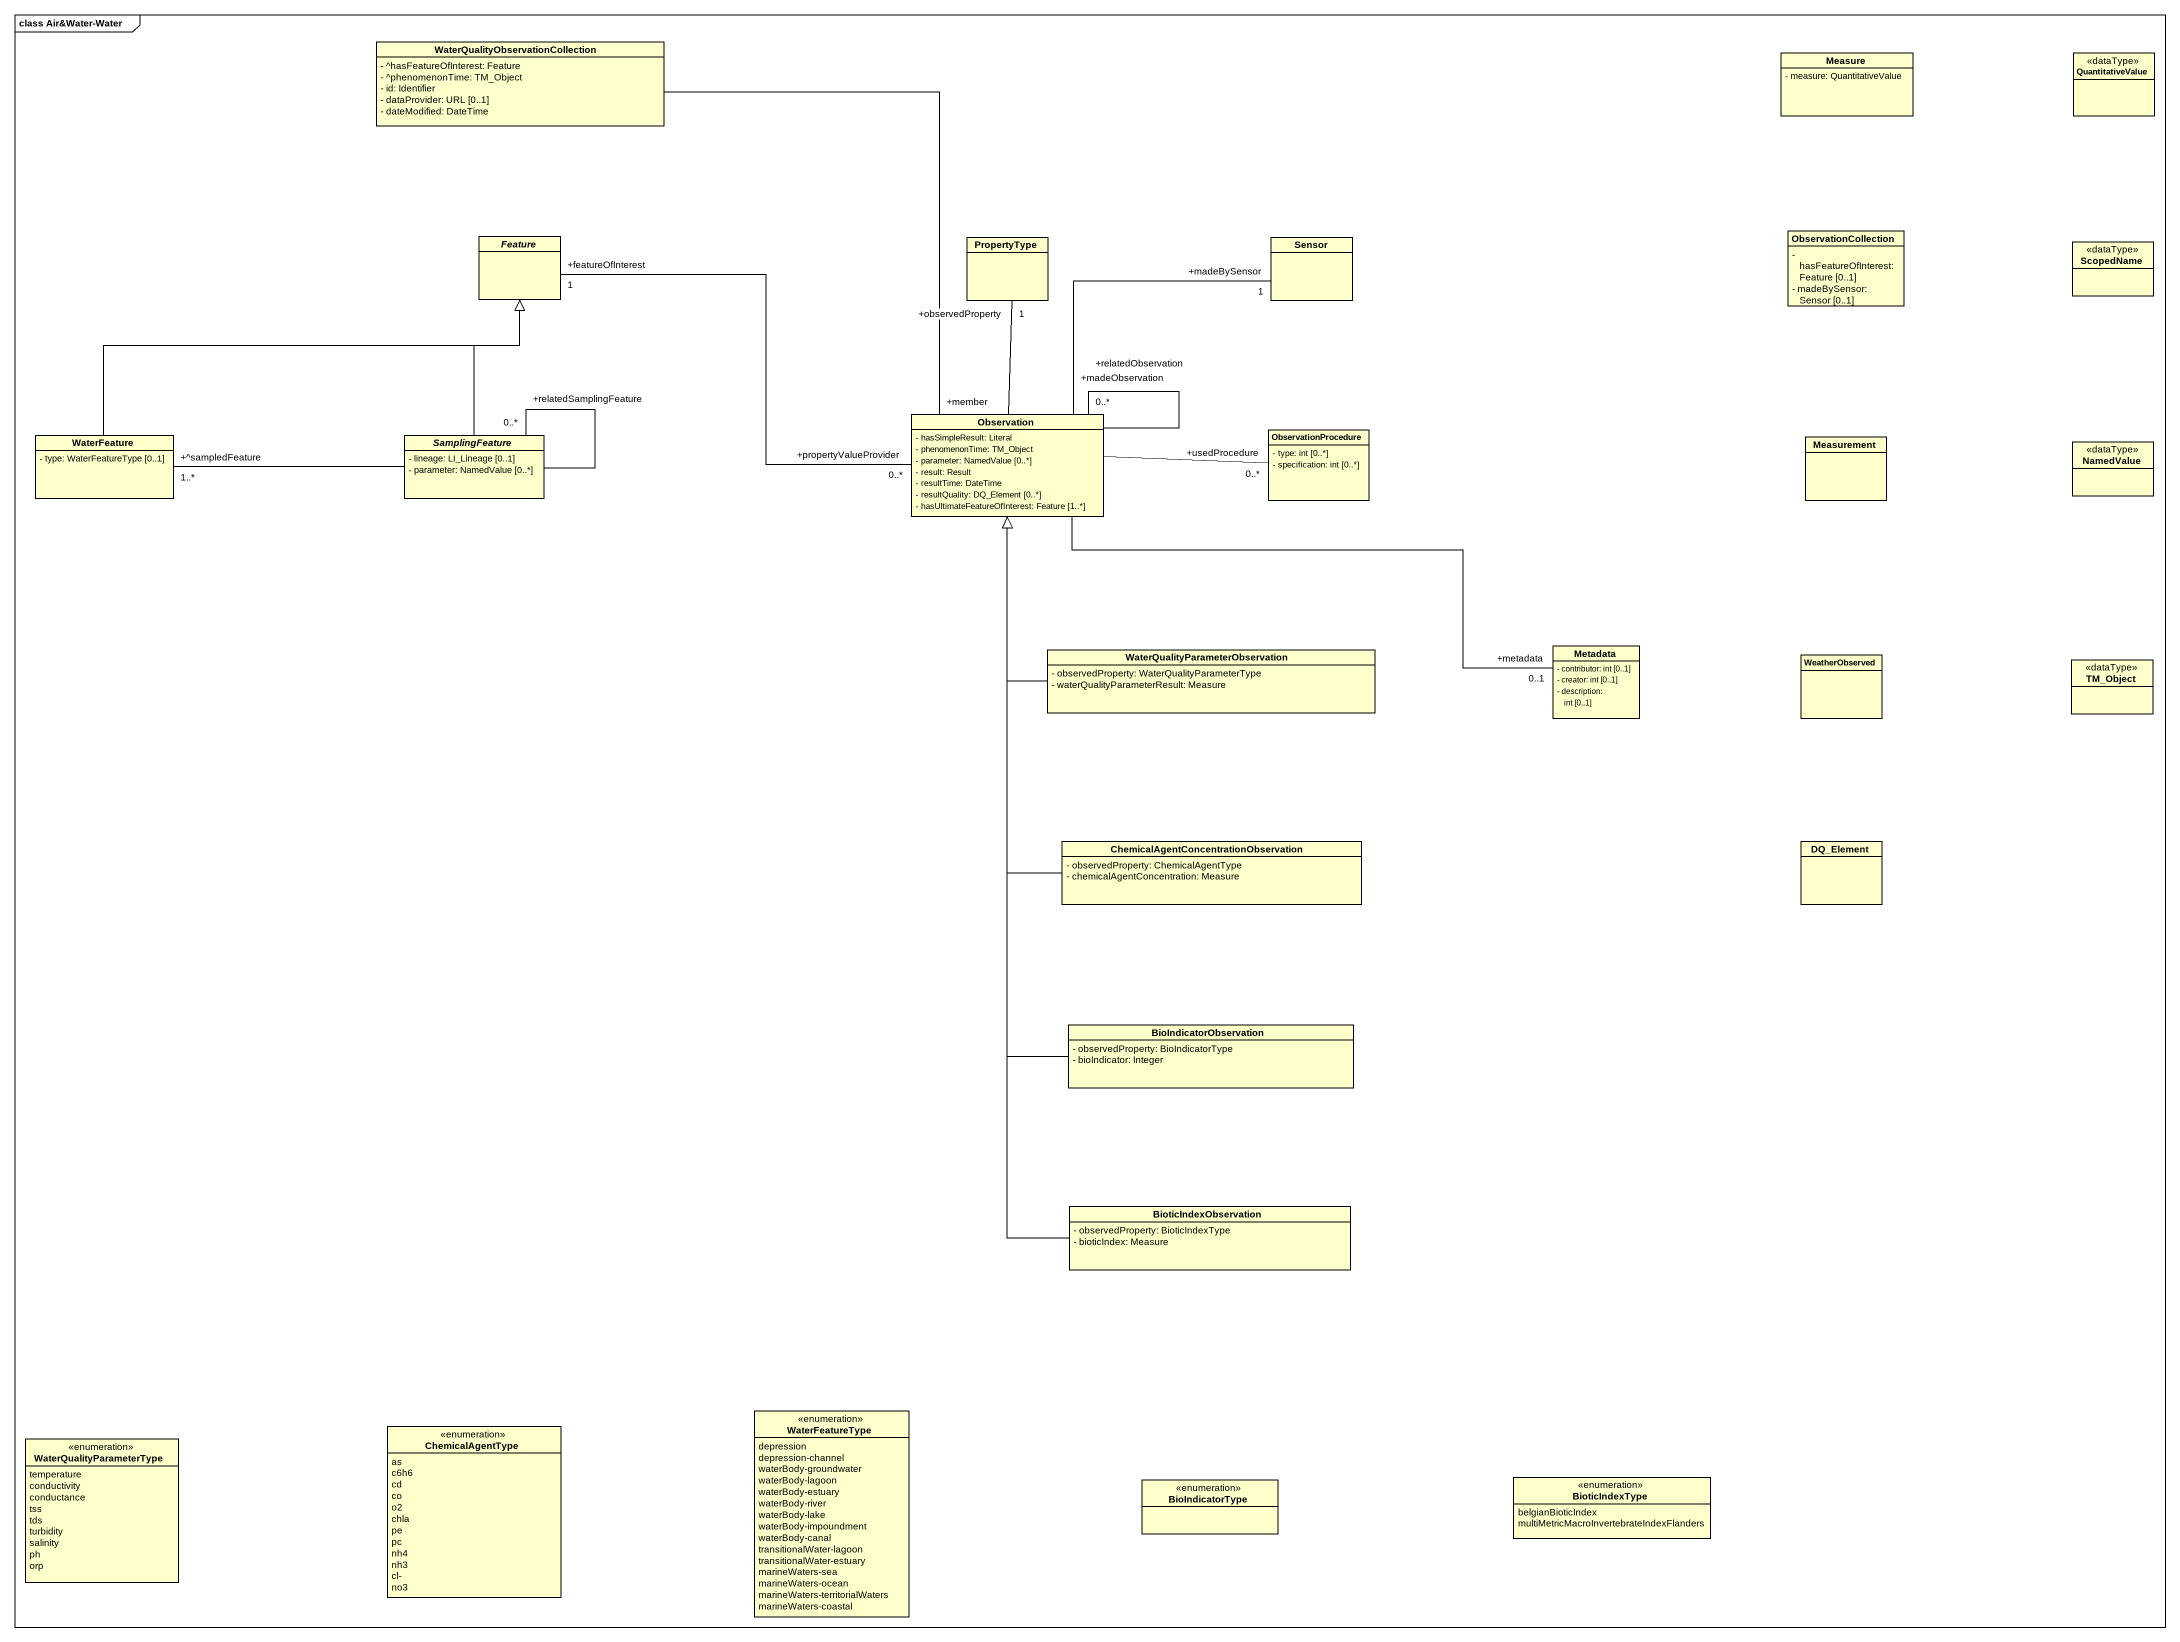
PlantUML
@startuml
mainframe class Air&Water-Water
hide circle
hide empty members
skinparam classAttributeIconSize 0
class "WaterQualityObservationCollection" as WaterQualityObservationColle {
  - ^hasFeatureOfInterest: Feature
  - ^phenomenonTime: TM_Object
  - id: Identifier
  - dataProvider: URL [0..1]
  - dateModified: DateTime
}
class Measure {
  - measure: QuantitativeValue
}
class QuantitativeValue <<dataType>>
class ObservationCollection {
  - hasFeatureOfInterest: Feature [0..1]
  - madeBySensor: Sensor [0..1]
}
abstract class Feature
class PropertyType
class Sensor
class ScopedName <<dataType>>
class WaterFeature {
  - type: WaterFeatureType [0..1]
}
abstract class SamplingFeature {
  - lineage: LI_Lineage [0..1]
  - parameter: NamedValue [0..*]
}
class Observation {
  - hasSimpleResult: Literal
  - phenomenonTime: TM_Object
  - parameter: NamedValue [0..*]
  - result: Result
  - resultTime: DateTime
  - resultQuality: DQ_Element [0..*]
  - hasUltimateFeatureOfInterest: Feature [1..*]
}
class ObservationProcedure {
  - type: int [0..*]
  - specification: int [0..*]
}
class Measurement
class NamedValue <<dataType>>
class "WaterQualityParameterObservation" as WaterQualityParameterObserva {
  - observedProperty: WaterQualityParameterType
  - waterQualityParameterResult: Measure
}
class Metadata {
  - contributor: int [0..1]
  - creator: int [0..1]
  - description: int [0..1]
}
class WeatherObserved
class TM_Object <<dataType>>
class "ChemicalAgentConcentrationObservation" as ChemicalAgentConcentrationOb {
  - observedProperty: ChemicalAgentType
  - chemicalAgentConcentration: Measure
}
class DQ_Element
class BioIndicatorObservation {
  - observedProperty: BioIndicatorType
  - bioIndicator: Integer
}
class BioticIndexObservation {
  - observedProperty: BioticIndexType
  - bioticIndex: Measure
}
enum WaterFeatureType {
  depression
  depression-channel
  waterBody-groundwater
  waterBody-lagoon
  waterBody-estuary
  waterBody-river
  waterBody-lake
  waterBody-impoundment
  waterBody-canal
  transitionalWater-lagoon
  transitionalWater-estuary
  marineWaters-sea
  marineWaters-ocean
  marineWaters-territorialWaters
  marineWaters-coastal
}
enum WaterQualityParameterType {
  temperature
  conductivity
  conductance
  tss
  tds
  turbidity
  salinity
  ph
  orp
}
enum ChemicalAgentType {
  as
  c6h6
  cd
  co
  o2
  chla
  pe
  pc
  nh4
  nh3
  cl-
  no3
}
enum BioIndicatorType
enum BioticIndexType {
  belgianBioticIndex
  multiMetricMacroInvertebrateIndexFlanders
}
WaterQualityObservationColle -- "+member" Observation
Feature "+featureOfInterest\n1" -right- "+propertyValueProvider\n0..*" Observation
WaterFeature -right-|> Feature
SamplingFeature -up-|> Feature
SamplingFeature -left- "+^sampledFeature\n1..*" WaterFeature
SamplingFeature -- "+relatedSamplingFeature\n0..*" SamplingFeature
Observation -up- "+observedProperty\n1" PropertyType
Observation "+madeObservation" -up- "+madeBySensor\n1" Sensor
Observation -- "+relatedObservation\n0..*" Observation
Observation -right- "+usedProcedure\n0..*" ObservationProcedure
Observation -right- "+metadata\n0..1" Metadata
WaterQualityParameterObserva -up-|> Observation
ChemicalAgentConcentrationOb -up-|> Observation
BioIndicatorObservation -up-|> Observation
BioticIndexObservation -up-|> Observation
@enduml
